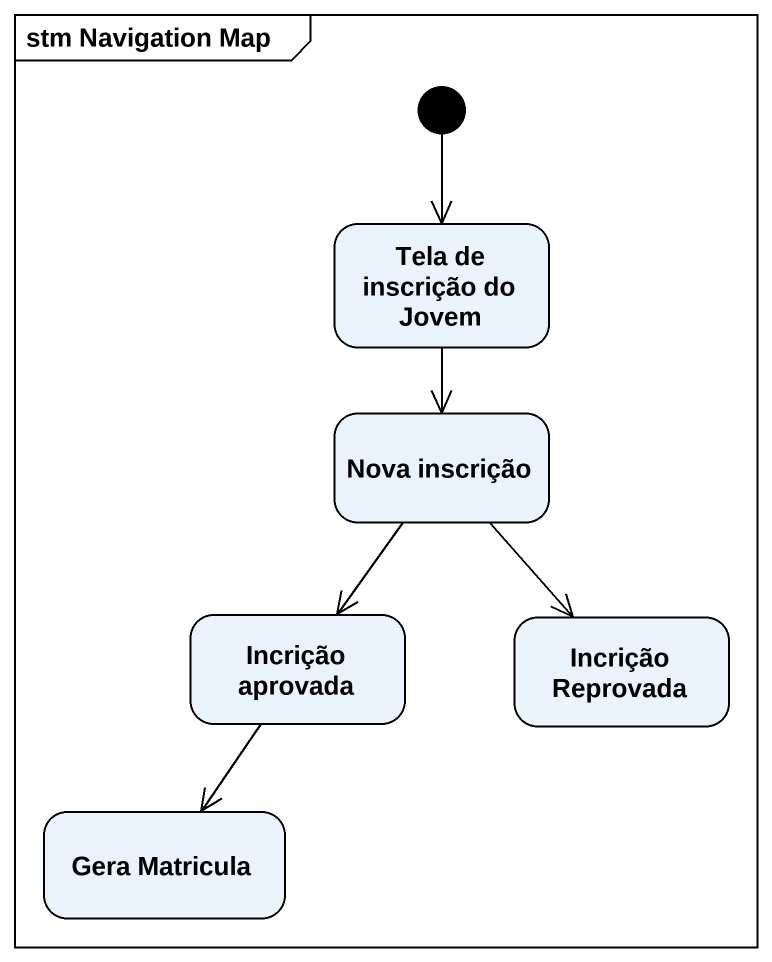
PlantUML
@startuml
mainframe stm Navigation Map
hide empty description
state "Tela de inscrição do Jovem" as Tela_de_inscrição_do_Jovem
state "Nova inscrição" as Nova_inscrição
state "Incrição aprovada" as Incrição_aprovada
state "Incrição Reprovada" as Incrição_Reprovada
state "Gera Matricula" as Gera_Matricula
[*] --> Tela_de_inscrição_do_Jovem
Tela_de_inscrição_do_Jovem --> Nova_inscrição
Nova_inscrição --> Incrição_aprovada
Nova_inscrição --> Incrição_Reprovada
Incrição_aprovada --> Gera_Matricula
@enduml
